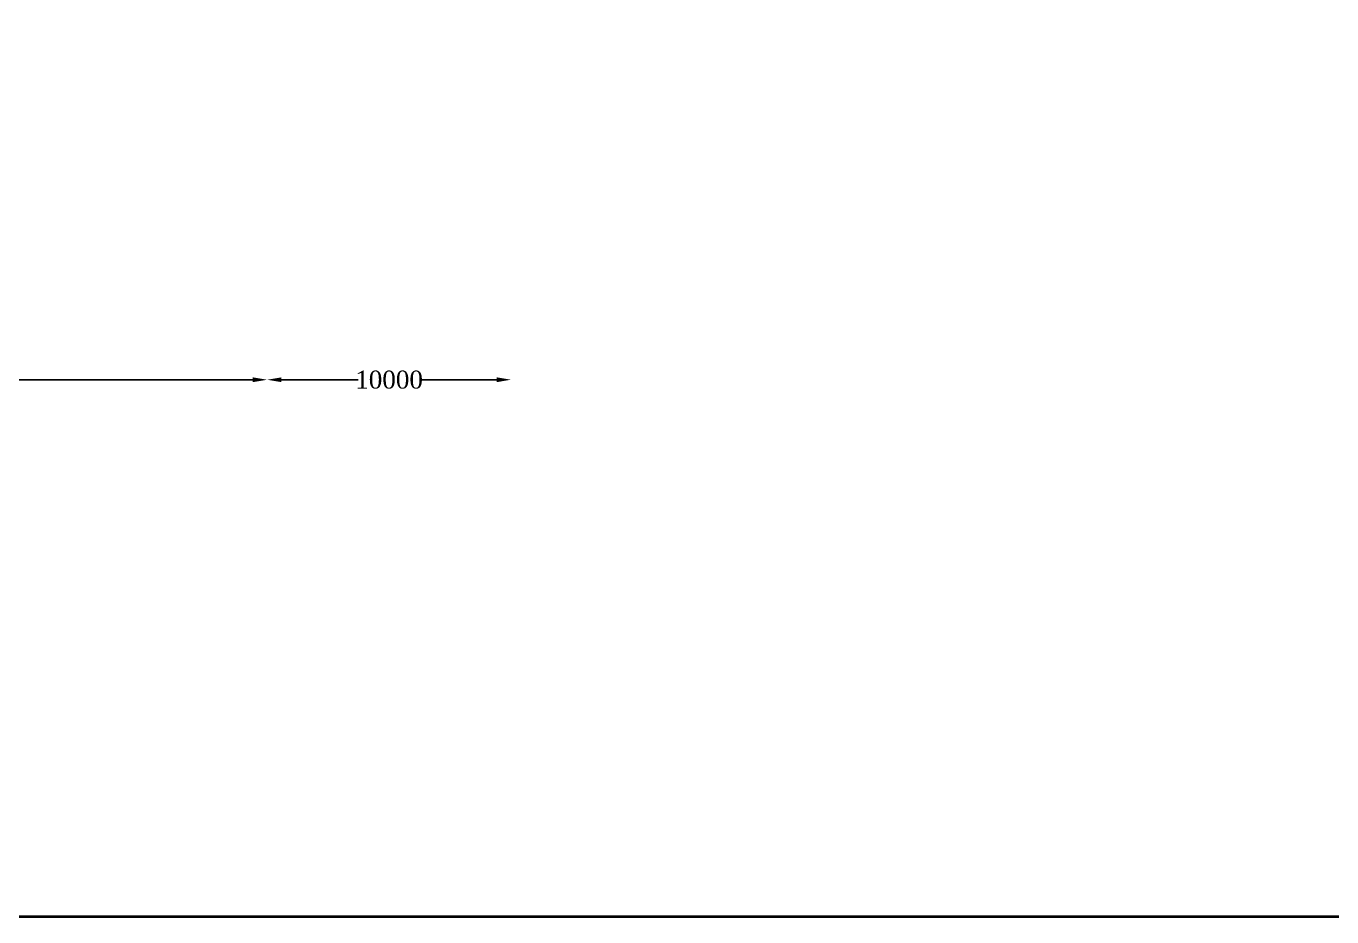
# Model space of a CAD drawing. Header units: millimetres. Extents: x -109570 to 262268, y -246061 to 108364.
# Drawn here: x 107356 to 143777, y 3749 to 28606 of the extents above; entities that cross this region are included whole.
import ezdxf

# ---------------------------------------------------------------- set-up
doc = ezdxf.new("R2010")
doc.units = ezdxf.units.MM
doc.header["$MEASUREMENT"] = 0
doc.header["$PDMODE"] = 33
doc.header["$PDSIZE"] = 500
doc.layers.add('DIM', color=5, linetype='Continuous')
doc.layers.add('TITLE', color=7, linetype='Continuous')
doc.styles.get("Standard").update_dxf_attribs({"font": 'TIMES.TTF', "height": 500})
doc.dimstyles.get("Standard").update_dxf_attribs({"dimtxt": 500, "dimasz": 400, "dimexe": 0.18, "dimexo": 0.0625, "dimgap": 0.09, "dimtad": 0, "dimdec": 0, "dimzin": 0, "dimdsep": 46, "dimtxsty": 'Standard', "dimcen": 0.09, "dimse1": 1, "dimse2": 1, "dimclrd": 5, "dimclre": 5, "dimclrt": 4, "dimadec": 0, "dimazin": 0, "dimtfac": 1, "dimtdec": 0, "dimtofl": 0, "dimtmove": 0, "dimatfit": 3, "dimfxl": 1, "dimtolj": 1, "dimtzin": 0, "dimarcsym": 0})

# ---------------------------------------------------------------- blocks, each defined once
blk = doc.blocks.new('*D109')
at = {"layer": 'Defpoints', "color": 0}
for p in [(114077, 18738), (90400, 18255), (114077, 18194)]:
    blk.add_point(p, dxfattribs=at)
at = {"layer": 'DIM', "color": 5, "lineweight": -2}
for p, q in [((90800, 18738), (101337, 18738)), ((113677, 18738), (103140, 18738))]:
    blk.add_line(p, q, dxfattribs=at)
at = {"layer": 'DIM', "color": 5}
for points in [[(90800, 18804), (90800, 18671), (90400, 18738)], [(113677, 18804), (113677, 18671), (114077, 18738)]]:
    blk.add_solid(points, dxfattribs=at)
at = {"layer": 'DIM', "color": 4, "insert": (102238, 18738), "char_height": 500, "attachment_point": 5}
blk.add_mtext('\\A1;23500', dxfattribs=at)
blk = doc.blocks.new('*D110')
at = {"layer": 'Defpoints', "color": 0}
for p in [(120882, 18738), (120882, 18317), (114077, 18194)]:
    blk.add_point(p, dxfattribs=at)
at = {"layer": 'DIM', "color": 5, "lineweight": -2}
for p, q in [((114477, 18738), (116613, 18738)), ((120482, 18738), (118346, 18738))]:
    blk.add_line(p, q, dxfattribs=at)
at = {"layer": 'DIM', "color": 5}
for points in [[(114477, 18804), (114477, 18671), (114077, 18738)], [(120482, 18804), (120482, 18671), (120882, 18738)]]:
    blk.add_solid(points, dxfattribs=at)
at = {"layer": 'DIM', "color": 4, "insert": (117480, 18738), "char_height": 500, "attachment_point": 5}
blk.add_mtext('\\A1;10000', dxfattribs=at)

msp = doc.modelspace()

# ---------------------------------------------------------------- linework, layer by layer
at = {"layer": 'TITLE', "lineweight": 35}
msp.add_lwpolyline([(-1064.9, 108246.2), (262267.9, 108246.2), (262267.9, 3748.5), (-1064.9, 3748.5)], close=True, dxfattribs=at)

# ---------------------------------------------------------------- dimensions: what is measured, and where the dimension line sits
at = {"layer": 'DIM'}
for base, p1, p2, text, picture, middle in [((114077.1, 18737.8), (90399.8, 18255.2), (114077.1, 18193.8), '23500', '*D109', (102238.5, 18737.8)), ((120882.1, 18737.8), (114077.1, 18193.8), (120882.1, 18316.6), '10000', '*D110', (117479.6, 18737.8))]:
    dim = msp.add_linear_dim(base=base, p1=p1, p2=p2, text=text, dimstyle='Standard', override={"dimtmove": 1}, dxfattribs=at)
    dim.commit()
    dim.dimension.update_dxf_attribs({"geometry": picture, "text_midpoint": middle})

doc.saveas('drawing.dxf')
